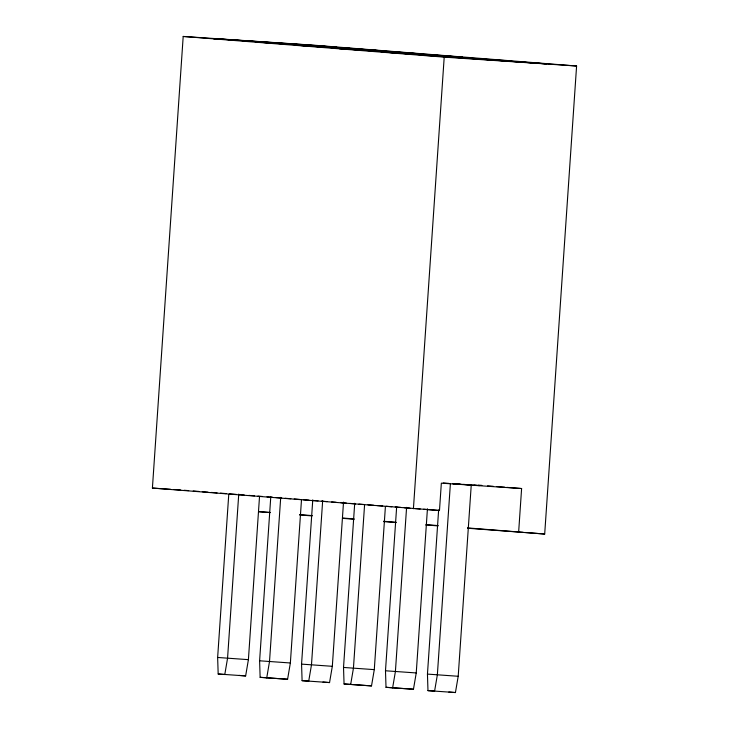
<?xml version="1.0" encoding="UTF-8"?>
<svg xmlns="http://www.w3.org/2000/svg" width="729" height="729" viewBox="0 0 729 729"><rect width="100%" height="100%" fill="white"/><g stroke="black" fill="none" stroke-linecap="round" stroke-linejoin="round"><path stroke-width="1.09" d="M518.629 532.279L521.609 488.539L441.346 483.163L439.478 510.5L152.407 488.066L183.198 36.45L315.584 45.326L576.593 66.011L544.691 534.029L467.562 528.233M238.748 494.071L227.557 658.26L224.787 674.525L218.181 674.006L217.643 657.467L228.76 494.417M218.181 674.006L245.637 675.929L248.407 659.654L259.515 496.595M301.478 499.921L290.361 662.98L287.591 679.255L260.135 677.332L259.606 660.793L270.796 496.604M280.711 497.397L269.511 661.577L266.741 677.852M322.665 500.714L311.474 664.903L308.704 681.178L302.098 680.658L301.56 664.119L312.759 499.93M302.098 680.658L329.554 682.572L332.324 666.306L343.514 502.117M385.404 506.573L374.287 669.632L371.517 685.898L344.061 683.975L343.523 667.445L354.713 503.256M364.555 505.179L353.437 668.229L350.667 684.504M427.44 508.769L416.241 672.949L413.471 689.224L392.63 687.83L386.015 687.301L385.486 670.771L396.676 506.582M406.591 507.366L395.4 671.555L392.63 687.83M413.416 508.751L444.207 57.135L183.198 36.45M450.404 483.518L437.354 674.881L434.584 691.156L427.978 690.627L427.449 674.097L438.639 509.908M427.978 690.627L455.434 692.55L458.204 676.275L471.253 484.913L463.571 484.402M444.207 57.135L576.593 66.011M452.6 483.664L460.281 484.174M152.407 488.066L170.531 489.287M173.93 489.514L180.737 489.997M270.076 512.441L258.749 511.676L270.094 512.587M248.407 659.654L217.643 657.467M290.361 662.98L259.606 660.793M332.324 666.306L301.56 664.119M374.287 669.632L343.523 667.445M416.241 672.949L385.486 670.771M458.204 676.275L427.449 674.097M260.135 677.332L287.591 679.255M344.061 683.975L371.517 685.898M386.015 687.301L413.471 689.224M504.614 60.543L381.057 51.896L546.568 63.87L423.02 55.222M478.488 485.122L481.887 485.396M487.564 485.842L493.241 486.298M496.64 486.562L504.586 487.191M506.855 487.373L521.609 488.539M474.005 485.131L479.509 485.569L453.156 483.737M443.241 482.953L448.754 483.382M184.136 490.262L188.683 490.626M193.221 490.981L198.889 491.437M202.298 491.701L207.975 492.157M211.374 492.421L217.051 492.877M220.459 493.141L226.127 493.597M229.535 493.861L236.342 494.399M238.611 494.581L244.288 495.027M248.826 495.392L254.503 495.838M257.902 496.112L262.449 496.467M266.987 496.832L272.655 497.278M276.063 497.552L281.74 497.998M285.139 498.271L290.816 498.718M294.224 498.991L299.892 499.438M303.3 499.711L308.978 500.158M312.377 500.431L318.054 500.878M321.453 501.142L327.13 501.598M331.668 501.953L336.206 502.317M340.753 502.673L346.421 503.128M349.829 503.393L355.506 503.848M358.905 504.113L364.582 504.559M367.981 504.832L373.658 505.279M377.066 505.552L382.734 505.999M386.142 506.272L391.819 506.719M395.218 506.992L400.895 507.439M404.303 507.712L409.971 508.159M414.509 508.523L420.186 508.97M423.595 509.243L439.478 510.5M299.564 514.61L312.048 515.594M342.685 518.027L354.03 518.92M383.536 521.262L396.02 522.256M426.665 524.68L438.011 525.582M467.517 527.914L523.121 532.325M525.399 532.498L544.691 534.029M299.601 514.929L312.085 515.913M342.73 518.346L354.075 519.248M383.582 521.581L396.066 522.575M425.572 524.907L438.056 525.901M239.021 675.4L245.637 675.929M322.947 682.052L329.554 682.572M448.827 692.031L455.434 692.55M307.037 44.888L213.214 38.591L336.771 47.239L307.037 44.888M348.991 48.214L255.177 41.917L378.734 50.565L348.991 48.214M390.954 51.531L297.14 45.244L420.688 53.891L390.954 51.531M432.917 54.857L339.094 48.57L462.651 57.217L432.917 54.857"/></g></svg>
